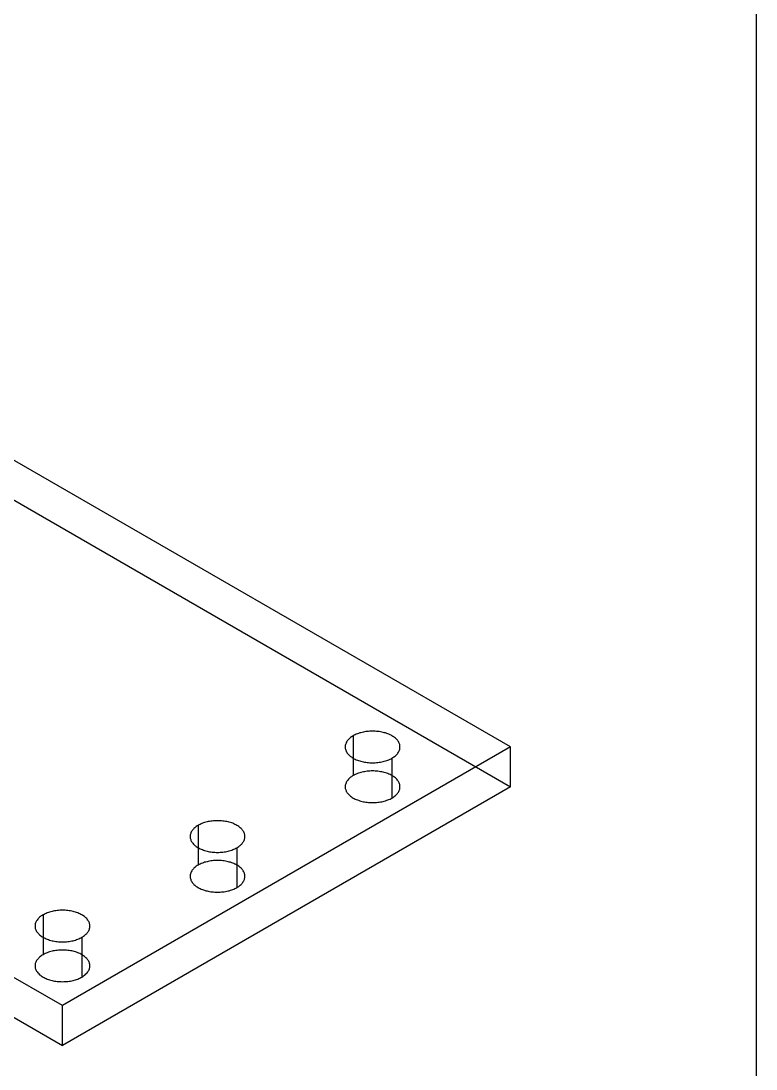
# Model space of a CAD drawing. Header units: inches. Extents: x 0.9 to 67.1, y 0.9 to 43.1.
# Drawn here: x 59.74 to 67.06, y 21.11 to 31.54 of the extents above; entities that cross this region are included whole.
import ezdxf

# ---------------------------------------------------------------- set-up
doc = ezdxf.new("R2010")
doc.units = ezdxf.units.IN
doc.header["$MEASUREMENT"] = 0

msp = doc.modelspace()

# ---------------------------------------------------------------- linework, layer by layer
at = {"layer": 'OUTLINE'}
for p, q in [((67.056, 43.056), (67.056, 0.944)), ((64.611, 24.318), (59.125, 27.485)), ((59.125, 27.089), (64.611, 23.922)), ((60.153, 21.744), (54.667, 24.912)), ((54.667, 24.516), (60.153, 21.348)), ((63.013, 24.405), (63.005, 24.399)), ((63.02, 24.411), (63.013, 24.405)), ((63.029, 24.418), (63.02, 24.411)), ((63.037, 24.423), (63.029, 24.418)), ((63.047, 24.429), (63.037, 24.423)), ((63.056, 24.434), (63.047, 24.429)), ((63.047, 24.429), (63.047, 24.033)), ((63.066, 24.439), (63.056, 24.434)), ((63.077, 24.444), (63.066, 24.439)), ((63.088, 24.449), (63.077, 24.444)), ((63.099, 24.453), (63.088, 24.449)), ((63.111, 24.457), (63.099, 24.453)), ((63.123, 24.46), (63.111, 24.457)), ((63.135, 24.463), (63.123, 24.46)), ((63.148, 24.466), (63.135, 24.463)), ((63.16, 24.468), (63.148, 24.466)), ((63.173, 24.47), (63.16, 24.468)), ((63.186, 24.472), (63.173, 24.47)), ((63.199, 24.473), (63.186, 24.472)), ((63.213, 24.474), (63.199, 24.473)), ((63.226, 24.475), (63.213, 24.474)), ((63.239, 24.475), (63.226, 24.475)), ((63.253, 24.475), (63.239, 24.475)), ((63.266, 24.474), (63.253, 24.475)), ((63.279, 24.473), (63.266, 24.474)), ((63.293, 24.472), (63.279, 24.473)), ((63.306, 24.47), (63.293, 24.472)), ((63.319, 24.468), (63.306, 24.47)), ((63.331, 24.466), (63.319, 24.468)), ((63.344, 24.463), (63.331, 24.466)), ((63.356, 24.46), (63.344, 24.463)), ((63.368, 24.457), (63.356, 24.46)), ((63.38, 24.453), (63.368, 24.457)), ((63.391, 24.449), (63.38, 24.453)), ((63.402, 24.444), (63.391, 24.449)), ((63.413, 24.439), (63.402, 24.444)), ((63.423, 24.434), (63.413, 24.439)), ((63.432, 24.429), (63.423, 24.434)), ((63.442, 24.423), (63.432, 24.429)), ((63.45, 24.418), (63.442, 24.423)), ((63.459, 24.411), (63.45, 24.418)), ((63.466, 24.405), (63.459, 24.411)), ((63.473, 24.399), (63.466, 24.405)), ((64.611, 24.318), (60.153, 21.744)), ((62.968, 24.333), (62.967, 24.325)), ((62.967, 24.325), (62.967, 24.318)), ((62.967, 24.318), (62.967, 24.31)), ((62.967, 24.31), (62.968, 24.302)), ((62.97, 24.341), (62.968, 24.333)), ((62.968, 24.302), (62.97, 24.295)), ((62.972, 24.348), (62.97, 24.341)), ((62.975, 24.356), (62.972, 24.348)), ((62.978, 24.363), (62.975, 24.356)), ((62.983, 24.371), (62.978, 24.363)), ((62.987, 24.378), (62.983, 24.371)), ((62.993, 24.385), (62.987, 24.378)), ((62.999, 24.392), (62.993, 24.385)), ((63.005, 24.399), (62.999, 24.392)), ((63.48, 24.392), (63.473, 24.399)), ((63.486, 24.385), (63.48, 24.392)), ((63.491, 24.378), (63.486, 24.385)), ((63.496, 24.371), (63.491, 24.378)), ((63.501, 24.363), (63.496, 24.371)), ((63.504, 24.356), (63.501, 24.363)), ((63.507, 24.348), (63.504, 24.356)), ((63.509, 24.341), (63.507, 24.348)), ((63.511, 24.333), (63.509, 24.341)), ((63.509, 24.295), (63.511, 24.302)), ((63.512, 24.325), (63.511, 24.333)), ((63.511, 24.302), (63.512, 24.31)), ((63.512, 24.318), (63.512, 24.325)), ((63.512, 24.31), (63.512, 24.318)), ((64.611, 23.922), (64.611, 24.318)), ((62.97, 24.295), (62.972, 24.287)), ((62.972, 24.287), (62.975, 24.279)), ((62.975, 24.279), (62.978, 24.272)), ((62.978, 24.272), (62.983, 24.265)), ((62.983, 24.265), (62.987, 24.257)), ((62.987, 24.257), (62.993, 24.25)), ((62.993, 24.25), (62.999, 24.243)), ((62.999, 24.243), (63.005, 24.237)), ((63.005, 24.237), (63.013, 24.23)), ((63.013, 24.23), (63.02, 24.224)), ((63.02, 24.224), (63.029, 24.218)), ((63.029, 24.218), (63.037, 24.212)), ((63.037, 24.212), (63.047, 24.206)), ((63.047, 24.206), (63.056, 24.201)), ((63.056, 24.201), (63.066, 24.196)), ((63.066, 24.196), (63.077, 24.191)), ((63.402, 24.191), (63.413, 24.196)), ((63.413, 24.196), (63.423, 24.201)), ((63.423, 24.201), (63.432, 24.206)), ((63.432, 24.206), (63.442, 24.212)), ((63.432, 24.206), (63.432, 23.81)), ((63.442, 24.212), (63.45, 24.218)), ((63.45, 24.218), (63.459, 24.224)), ((63.459, 24.224), (63.466, 24.23)), ((63.466, 24.23), (63.473, 24.237)), ((63.473, 24.237), (63.48, 24.243)), ((63.48, 24.243), (63.486, 24.25)), ((63.486, 24.25), (63.491, 24.257)), ((63.491, 24.257), (63.496, 24.265)), ((63.496, 24.265), (63.501, 24.272)), ((63.501, 24.272), (63.504, 24.279)), ((63.504, 24.279), (63.507, 24.287)), ((63.507, 24.287), (63.509, 24.295)), ((63.077, 24.191), (63.088, 24.187)), ((63.088, 24.187), (63.099, 24.183)), ((63.099, 24.183), (63.111, 24.179)), ((63.111, 24.179), (63.123, 24.175)), ((63.123, 24.175), (63.135, 24.172)), ((63.135, 24.172), (63.148, 24.169)), ((63.148, 24.169), (63.16, 24.167)), ((63.16, 24.167), (63.173, 24.165)), ((63.173, 24.165), (63.186, 24.163)), ((63.186, 24.163), (63.199, 24.162)), ((63.199, 24.162), (63.213, 24.161)), ((63.213, 24.161), (63.226, 24.16)), ((63.226, 24.16), (63.239, 24.16)), ((63.239, 24.16), (63.253, 24.16)), ((63.253, 24.16), (63.266, 24.161)), ((63.266, 24.161), (63.279, 24.162)), ((63.279, 24.162), (63.293, 24.163)), ((63.293, 24.163), (63.306, 24.165)), ((63.306, 24.165), (63.319, 24.167)), ((63.319, 24.167), (63.331, 24.169)), ((63.331, 24.169), (63.344, 24.172)), ((63.344, 24.172), (63.356, 24.175)), ((63.356, 24.175), (63.368, 24.179)), ((63.368, 24.179), (63.38, 24.183)), ((63.38, 24.183), (63.391, 24.187)), ((63.391, 24.187), (63.402, 24.191)), ((62.993, 23.989), (62.987, 23.982)), ((62.999, 23.996), (62.993, 23.989)), ((63.005, 24.003), (62.999, 23.996)), ((63.013, 24.009), (63.005, 24.003)), ((63.02, 24.016), (63.013, 24.009)), ((63.029, 24.022), (63.02, 24.016)), ((63.037, 24.027), (63.029, 24.022)), ((63.047, 24.033), (63.037, 24.027)), ((63.056, 24.038), (63.047, 24.033)), ((63.066, 24.043), (63.056, 24.038)), ((63.077, 24.048), (63.066, 24.043)), ((63.088, 24.053), (63.077, 24.048)), ((63.099, 24.057), (63.088, 24.053)), ((63.111, 24.061), (63.099, 24.057)), ((63.123, 24.064), (63.111, 24.061)), ((63.135, 24.067), (63.123, 24.064)), ((63.148, 24.07), (63.135, 24.067)), ((63.16, 24.072), (63.148, 24.07)), ((63.173, 24.074), (63.16, 24.072)), ((63.186, 24.076), (63.173, 24.074)), ((63.199, 24.077), (63.186, 24.076)), ((63.213, 24.078), (63.199, 24.077)), ((63.226, 24.079), (63.213, 24.078)), ((63.239, 24.079), (63.226, 24.079)), ((63.253, 24.079), (63.239, 24.079)), ((63.266, 24.078), (63.253, 24.079)), ((63.279, 24.077), (63.266, 24.078)), ((63.293, 24.076), (63.279, 24.077)), ((63.306, 24.074), (63.293, 24.076)), ((63.319, 24.072), (63.306, 24.074)), ((63.331, 24.07), (63.319, 24.072)), ((63.344, 24.067), (63.331, 24.07)), ((63.356, 24.064), (63.344, 24.067)), ((63.368, 24.061), (63.356, 24.064)), ((63.38, 24.057), (63.368, 24.061)), ((63.391, 24.053), (63.38, 24.057)), ((63.402, 24.048), (63.391, 24.053)), ((63.413, 24.043), (63.402, 24.048)), ((63.423, 24.038), (63.413, 24.043)), ((63.432, 24.033), (63.423, 24.038)), ((63.442, 24.027), (63.432, 24.033)), ((63.45, 24.022), (63.442, 24.027)), ((63.459, 24.016), (63.45, 24.022)), ((63.466, 24.009), (63.459, 24.016)), ((63.473, 24.003), (63.466, 24.009)), ((63.48, 23.996), (63.473, 24.003)), ((63.486, 23.989), (63.48, 23.996)), ((63.491, 23.982), (63.486, 23.989)), ((64.611, 23.922), (60.153, 21.348)), ((62.968, 23.937), (62.967, 23.929)), ((62.967, 23.929), (62.967, 23.922)), ((62.967, 23.922), (62.967, 23.914)), ((62.967, 23.914), (62.968, 23.906)), ((62.97, 23.945), (62.968, 23.937)), ((62.968, 23.906), (62.97, 23.899)), ((62.972, 23.952), (62.97, 23.945)), ((62.97, 23.899), (62.972, 23.891)), ((62.975, 23.96), (62.972, 23.952)), ((62.972, 23.891), (62.975, 23.883)), ((62.978, 23.967), (62.975, 23.96)), ((62.975, 23.883), (62.978, 23.876)), ((62.983, 23.975), (62.978, 23.967)), ((62.987, 23.982), (62.983, 23.975)), ((63.496, 23.975), (63.491, 23.982)), ((63.501, 23.967), (63.496, 23.975)), ((63.504, 23.96), (63.501, 23.967)), ((63.501, 23.876), (63.504, 23.883)), ((63.507, 23.952), (63.504, 23.96)), ((63.504, 23.883), (63.507, 23.891)), ((63.509, 23.945), (63.507, 23.952)), ((63.507, 23.891), (63.509, 23.899)), ((63.511, 23.937), (63.509, 23.945)), ((63.509, 23.899), (63.511, 23.906)), ((63.512, 23.929), (63.511, 23.937)), ((63.511, 23.906), (63.512, 23.914)), ((63.512, 23.922), (63.512, 23.929)), ((63.512, 23.914), (63.512, 23.922)), ((62.978, 23.876), (62.983, 23.869)), ((62.983, 23.869), (62.987, 23.861)), ((62.987, 23.861), (62.993, 23.854)), ((62.993, 23.854), (62.999, 23.847)), ((62.999, 23.847), (63.005, 23.841)), ((63.005, 23.841), (63.013, 23.834)), ((63.013, 23.834), (63.02, 23.828)), ((63.02, 23.828), (63.029, 23.822)), ((63.029, 23.822), (63.037, 23.816)), ((63.037, 23.816), (63.047, 23.81)), ((63.047, 23.81), (63.056, 23.805)), ((63.056, 23.805), (63.066, 23.8)), ((63.066, 23.8), (63.077, 23.795)), ((63.077, 23.795), (63.088, 23.791)), ((63.088, 23.791), (63.099, 23.787)), ((63.099, 23.787), (63.111, 23.783)), ((63.111, 23.783), (63.123, 23.779)), ((63.123, 23.779), (63.135, 23.776)), ((63.135, 23.776), (63.148, 23.773)), ((63.331, 23.773), (63.344, 23.776)), ((63.344, 23.776), (63.356, 23.779)), ((63.356, 23.779), (63.368, 23.783)), ((63.368, 23.783), (63.38, 23.787)), ((63.38, 23.787), (63.391, 23.791)), ((63.391, 23.791), (63.402, 23.795)), ((63.402, 23.795), (63.413, 23.8)), ((63.413, 23.8), (63.423, 23.805)), ((63.423, 23.805), (63.432, 23.81)), ((63.432, 23.81), (63.442, 23.816)), ((63.442, 23.816), (63.45, 23.822)), ((63.45, 23.822), (63.459, 23.828)), ((63.459, 23.828), (63.466, 23.834)), ((63.466, 23.834), (63.473, 23.841)), ((63.473, 23.841), (63.48, 23.847)), ((63.48, 23.847), (63.486, 23.854)), ((63.486, 23.854), (63.491, 23.861)), ((63.491, 23.861), (63.496, 23.869)), ((63.496, 23.869), (63.501, 23.876)), ((63.148, 23.773), (63.16, 23.771)), ((63.16, 23.771), (63.173, 23.769)), ((63.173, 23.769), (63.186, 23.767)), ((63.186, 23.767), (63.199, 23.766)), ((63.199, 23.766), (63.213, 23.765)), ((63.213, 23.765), (63.226, 23.764)), ((63.226, 23.764), (63.239, 23.764)), ((63.239, 23.764), (63.253, 23.764)), ((63.253, 23.764), (63.266, 23.765)), ((63.266, 23.765), (63.279, 23.766)), ((63.279, 23.766), (63.293, 23.767)), ((63.293, 23.767), (63.306, 23.769)), ((63.306, 23.769), (63.319, 23.771)), ((63.319, 23.771), (63.331, 23.773)), ((61.58, 23.569), (61.568, 23.566)), ((61.592, 23.572), (61.58, 23.569)), ((61.604, 23.575), (61.592, 23.572)), ((61.617, 23.577), (61.604, 23.575)), ((61.63, 23.58), (61.617, 23.577)), ((61.643, 23.581), (61.63, 23.58)), ((61.656, 23.583), (61.643, 23.581)), ((61.67, 23.583), (61.656, 23.583)), ((61.683, 23.584), (61.67, 23.583)), ((61.696, 23.584), (61.683, 23.584)), ((61.71, 23.584), (61.696, 23.584)), ((61.723, 23.583), (61.71, 23.584)), ((61.736, 23.583), (61.723, 23.583)), ((61.75, 23.581), (61.736, 23.583)), ((61.763, 23.58), (61.75, 23.581)), ((61.776, 23.577), (61.763, 23.58)), ((61.788, 23.575), (61.776, 23.577)), ((61.801, 23.572), (61.788, 23.575)), ((61.813, 23.569), (61.801, 23.572)), ((61.825, 23.566), (61.813, 23.569)), ((61.432, 23.465), (61.429, 23.457)), ((61.435, 23.472), (61.432, 23.465)), ((61.44, 23.48), (61.435, 23.472)), ((61.444, 23.487), (61.44, 23.48)), ((61.45, 23.494), (61.444, 23.487)), ((61.456, 23.501), (61.45, 23.494)), ((61.462, 23.508), (61.456, 23.501)), ((61.47, 23.514), (61.462, 23.508)), ((61.477, 23.521), (61.47, 23.514)), ((61.485, 23.527), (61.477, 23.521)), ((61.494, 23.533), (61.485, 23.527)), ((61.503, 23.538), (61.494, 23.533)), ((61.513, 23.543), (61.503, 23.538)), ((61.503, 23.538), (61.503, 23.142)), ((61.523, 23.548), (61.513, 23.543)), ((61.534, 23.553), (61.523, 23.548)), ((61.545, 23.558), (61.534, 23.553)), ((61.556, 23.562), (61.545, 23.558)), ((61.568, 23.566), (61.556, 23.562)), ((61.837, 23.562), (61.825, 23.566)), ((61.848, 23.558), (61.837, 23.562)), ((61.859, 23.553), (61.848, 23.558)), ((61.869, 23.548), (61.859, 23.553)), ((61.88, 23.543), (61.869, 23.548)), ((61.889, 23.538), (61.88, 23.543)), ((61.898, 23.533), (61.889, 23.538)), ((61.907, 23.527), (61.898, 23.533)), ((61.915, 23.521), (61.907, 23.527)), ((61.923, 23.514), (61.915, 23.521)), ((61.93, 23.508), (61.923, 23.514)), ((61.937, 23.501), (61.93, 23.508)), ((61.943, 23.494), (61.937, 23.501)), ((61.948, 23.487), (61.943, 23.494)), ((61.953, 23.48), (61.948, 23.487)), ((61.957, 23.472), (61.953, 23.48)), ((61.961, 23.465), (61.957, 23.472)), ((61.964, 23.457), (61.961, 23.465)), ((61.425, 23.442), (61.424, 23.434)), ((61.424, 23.434), (61.424, 23.427)), ((61.424, 23.427), (61.424, 23.419)), ((61.424, 23.419), (61.425, 23.411)), ((61.427, 23.45), (61.425, 23.442)), ((61.425, 23.411), (61.427, 23.404)), ((61.429, 23.457), (61.427, 23.45)), ((61.427, 23.404), (61.429, 23.396)), ((61.429, 23.396), (61.432, 23.388)), ((61.432, 23.388), (61.435, 23.381)), ((61.435, 23.381), (61.44, 23.374)), ((61.44, 23.374), (61.444, 23.366)), ((61.444, 23.366), (61.45, 23.359)), ((61.45, 23.359), (61.456, 23.352)), ((61.937, 23.352), (61.943, 23.359)), ((61.943, 23.359), (61.948, 23.366)), ((61.948, 23.366), (61.953, 23.374)), ((61.953, 23.374), (61.957, 23.381)), ((61.957, 23.381), (61.961, 23.388)), ((61.961, 23.388), (61.964, 23.396)), ((61.966, 23.45), (61.964, 23.457)), ((61.964, 23.396), (61.966, 23.404)), ((61.968, 23.442), (61.966, 23.45)), ((61.966, 23.404), (61.968, 23.411)), ((61.969, 23.434), (61.968, 23.442)), ((61.968, 23.411), (61.969, 23.419)), ((61.969, 23.427), (61.969, 23.434)), ((61.969, 23.419), (61.969, 23.427)), ((61.456, 23.352), (61.462, 23.346)), ((61.462, 23.346), (61.47, 23.339)), ((61.47, 23.339), (61.477, 23.333)), ((61.477, 23.333), (61.485, 23.327)), ((61.485, 23.327), (61.494, 23.321)), ((61.494, 23.321), (61.503, 23.315)), ((61.503, 23.315), (61.513, 23.31)), ((61.513, 23.31), (61.523, 23.305)), ((61.523, 23.305), (61.534, 23.3)), ((61.534, 23.3), (61.545, 23.296)), ((61.545, 23.296), (61.556, 23.292)), ((61.556, 23.292), (61.568, 23.288)), ((61.568, 23.288), (61.58, 23.284)), ((61.58, 23.284), (61.592, 23.281)), ((61.592, 23.281), (61.604, 23.278)), ((61.604, 23.278), (61.617, 23.276)), ((61.617, 23.276), (61.63, 23.274)), ((61.63, 23.274), (61.643, 23.272)), ((61.643, 23.272), (61.656, 23.271)), ((61.656, 23.271), (61.67, 23.27)), ((61.67, 23.27), (61.683, 23.269)), ((61.683, 23.269), (61.696, 23.269)), ((61.696, 23.269), (61.71, 23.269)), ((61.71, 23.269), (61.723, 23.27)), ((61.723, 23.27), (61.736, 23.271)), ((61.736, 23.271), (61.75, 23.272)), ((61.75, 23.272), (61.763, 23.274)), ((61.763, 23.274), (61.776, 23.276)), ((61.776, 23.276), (61.788, 23.278)), ((61.788, 23.278), (61.801, 23.281)), ((61.801, 23.281), (61.813, 23.284)), ((61.813, 23.284), (61.825, 23.288)), ((61.825, 23.288), (61.837, 23.292)), ((61.837, 23.292), (61.848, 23.296)), ((61.848, 23.296), (61.859, 23.3)), ((61.859, 23.3), (61.869, 23.305)), ((61.869, 23.305), (61.88, 23.31)), ((61.88, 23.31), (61.889, 23.315)), ((61.889, 23.315), (61.898, 23.321)), ((61.889, 23.315), (61.889, 22.919)), ((61.898, 23.321), (61.907, 23.327)), ((61.907, 23.327), (61.915, 23.333)), ((61.915, 23.333), (61.923, 23.339)), ((61.923, 23.339), (61.93, 23.346)), ((61.93, 23.346), (61.937, 23.352)), ((61.523, 23.153), (61.513, 23.147)), ((61.534, 23.157), (61.523, 23.153)), ((61.545, 23.162), (61.534, 23.157)), ((61.556, 23.166), (61.545, 23.162)), ((61.568, 23.17), (61.556, 23.166)), ((61.58, 23.173), (61.568, 23.17)), ((61.592, 23.176), (61.58, 23.173)), ((61.604, 23.179), (61.592, 23.176)), ((61.617, 23.181), (61.604, 23.179)), ((61.63, 23.184), (61.617, 23.181)), ((61.643, 23.185), (61.63, 23.184)), ((61.656, 23.187), (61.643, 23.185)), ((61.67, 23.188), (61.656, 23.187)), ((61.683, 23.188), (61.67, 23.188)), ((61.696, 23.188), (61.683, 23.188)), ((61.71, 23.188), (61.696, 23.188)), ((61.723, 23.188), (61.71, 23.188)), ((61.736, 23.187), (61.723, 23.188)), ((61.75, 23.185), (61.736, 23.187)), ((61.763, 23.184), (61.75, 23.185)), ((61.776, 23.181), (61.763, 23.184)), ((61.788, 23.179), (61.776, 23.181)), ((61.801, 23.176), (61.788, 23.179)), ((61.813, 23.173), (61.801, 23.176)), ((61.825, 23.17), (61.813, 23.173)), ((61.837, 23.166), (61.825, 23.17)), ((61.848, 23.162), (61.837, 23.166)), ((61.859, 23.157), (61.848, 23.162)), ((61.869, 23.153), (61.859, 23.157)), ((61.88, 23.147), (61.869, 23.153)), ((61.425, 23.046), (61.424, 23.038)), ((61.427, 23.054), (61.425, 23.046)), ((61.429, 23.061), (61.427, 23.054)), ((61.432, 23.069), (61.429, 23.061)), ((61.435, 23.076), (61.432, 23.069)), ((61.44, 23.084), (61.435, 23.076)), ((61.444, 23.091), (61.44, 23.084)), ((61.45, 23.098), (61.444, 23.091)), ((61.456, 23.105), (61.45, 23.098)), ((61.462, 23.112), (61.456, 23.105)), ((61.47, 23.118), (61.462, 23.112)), ((61.477, 23.125), (61.47, 23.118)), ((61.485, 23.131), (61.477, 23.125)), ((61.494, 23.137), (61.485, 23.131)), ((61.503, 23.142), (61.494, 23.137)), ((61.513, 23.147), (61.503, 23.142)), ((61.889, 23.142), (61.88, 23.147)), ((61.898, 23.137), (61.889, 23.142)), ((61.907, 23.131), (61.898, 23.137)), ((61.915, 23.125), (61.907, 23.131)), ((61.923, 23.118), (61.915, 23.125)), ((61.93, 23.112), (61.923, 23.118)), ((61.937, 23.105), (61.93, 23.112)), ((61.943, 23.098), (61.937, 23.105)), ((61.948, 23.091), (61.943, 23.098)), ((61.953, 23.084), (61.948, 23.091)), ((61.957, 23.076), (61.953, 23.084)), ((61.961, 23.069), (61.957, 23.076)), ((61.964, 23.061), (61.961, 23.069)), ((61.966, 23.054), (61.964, 23.061)), ((61.968, 23.046), (61.966, 23.054)), ((61.969, 23.038), (61.968, 23.046)), ((61.424, 23.038), (61.424, 23.031)), ((61.424, 23.031), (61.424, 23.023)), ((61.424, 23.023), (61.425, 23.015)), ((61.425, 23.015), (61.427, 23.008)), ((61.427, 23.008), (61.429, 23)), ((61.429, 23), (61.432, 22.992)), ((61.432, 22.992), (61.435, 22.985)), ((61.435, 22.985), (61.44, 22.978)), ((61.44, 22.978), (61.444, 22.97)), ((61.444, 22.97), (61.45, 22.963)), ((61.45, 22.963), (61.456, 22.957)), ((61.456, 22.957), (61.462, 22.95)), ((61.462, 22.95), (61.47, 22.943)), ((61.47, 22.943), (61.477, 22.937)), ((61.915, 22.937), (61.923, 22.943)), ((61.923, 22.943), (61.93, 22.95)), ((61.93, 22.95), (61.937, 22.957)), ((61.937, 22.957), (61.943, 22.963)), ((61.943, 22.963), (61.948, 22.97)), ((61.948, 22.97), (61.953, 22.978)), ((61.953, 22.978), (61.957, 22.985)), ((61.957, 22.985), (61.961, 22.992)), ((61.961, 22.992), (61.964, 23)), ((61.964, 23), (61.966, 23.008)), ((61.966, 23.008), (61.968, 23.015)), ((61.968, 23.015), (61.969, 23.023)), ((61.969, 23.031), (61.969, 23.038)), ((61.969, 23.023), (61.969, 23.031)), ((61.477, 22.937), (61.485, 22.931)), ((61.485, 22.931), (61.494, 22.925)), ((61.494, 22.925), (61.503, 22.919)), ((61.503, 22.919), (61.513, 22.914)), ((61.513, 22.914), (61.523, 22.909)), ((61.523, 22.909), (61.534, 22.904)), ((61.534, 22.904), (61.545, 22.9)), ((61.545, 22.9), (61.556, 22.896)), ((61.556, 22.896), (61.568, 22.892)), ((61.568, 22.892), (61.58, 22.888)), ((61.58, 22.888), (61.592, 22.885)), ((61.592, 22.885), (61.604, 22.882)), ((61.604, 22.882), (61.617, 22.88)), ((61.617, 22.88), (61.63, 22.878)), ((61.63, 22.878), (61.643, 22.876)), ((61.643, 22.876), (61.656, 22.875)), ((61.656, 22.875), (61.67, 22.874)), ((61.67, 22.874), (61.683, 22.873)), ((61.683, 22.873), (61.696, 22.873)), ((61.696, 22.873), (61.71, 22.873)), ((61.71, 22.873), (61.723, 22.874)), ((61.723, 22.874), (61.736, 22.875)), ((61.736, 22.875), (61.75, 22.876)), ((61.75, 22.876), (61.763, 22.878)), ((61.763, 22.878), (61.776, 22.88)), ((61.776, 22.88), (61.788, 22.882)), ((61.788, 22.882), (61.801, 22.885)), ((61.801, 22.885), (61.813, 22.888)), ((61.813, 22.888), (61.825, 22.892)), ((61.825, 22.892), (61.837, 22.896)), ((61.837, 22.896), (61.848, 22.9)), ((61.848, 22.9), (61.859, 22.904)), ((61.859, 22.904), (61.869, 22.909)), ((61.869, 22.909), (61.88, 22.914)), ((61.88, 22.914), (61.889, 22.919)), ((61.889, 22.919), (61.898, 22.925)), ((61.898, 22.925), (61.907, 22.931)), ((61.907, 22.931), (61.915, 22.937)), ((59.934, 22.63), (59.926, 22.623)), ((59.942, 22.636), (59.934, 22.63)), ((59.951, 22.642), (59.942, 22.636)), ((59.96, 22.647), (59.951, 22.642)), ((59.97, 22.652), (59.96, 22.647)), ((59.96, 22.647), (59.96, 22.251)), ((59.98, 22.658), (59.97, 22.652)), ((59.991, 22.662), (59.98, 22.658)), ((60.002, 22.667), (59.991, 22.662)), ((60.013, 22.671), (60.002, 22.667)), ((60.025, 22.675), (60.013, 22.671)), ((60.037, 22.678), (60.025, 22.675)), ((60.049, 22.681), (60.037, 22.678)), ((60.061, 22.684), (60.049, 22.681)), ((60.074, 22.687), (60.061, 22.684)), ((60.087, 22.689), (60.074, 22.687)), ((60.1, 22.69), (60.087, 22.689)), ((60.113, 22.692), (60.1, 22.69)), ((60.127, 22.693), (60.113, 22.692)), ((60.14, 22.693), (60.127, 22.693)), ((60.153, 22.693), (60.14, 22.693)), ((60.167, 22.693), (60.153, 22.693)), ((60.18, 22.693), (60.167, 22.693)), ((60.193, 22.692), (60.18, 22.693)), ((60.206, 22.69), (60.193, 22.692)), ((60.22, 22.689), (60.206, 22.69)), ((60.232, 22.687), (60.22, 22.689)), ((60.245, 22.684), (60.232, 22.687)), ((60.258, 22.681), (60.245, 22.684)), ((60.27, 22.678), (60.258, 22.681)), ((60.282, 22.675), (60.27, 22.678)), ((60.293, 22.671), (60.282, 22.675)), ((60.305, 22.667), (60.293, 22.671)), ((60.316, 22.662), (60.305, 22.667)), ((60.326, 22.658), (60.316, 22.662)), ((60.336, 22.652), (60.326, 22.658)), ((60.346, 22.647), (60.336, 22.652)), ((60.355, 22.642), (60.346, 22.647)), ((60.364, 22.636), (60.355, 22.642)), ((60.372, 22.63), (60.364, 22.636)), ((60.38, 22.623), (60.372, 22.63)), ((59.881, 22.544), (59.88, 22.536)), ((59.88, 22.536), (59.881, 22.528)), ((59.882, 22.551), (59.881, 22.544)), ((59.881, 22.528), (59.882, 22.52)), ((59.883, 22.559), (59.882, 22.551)), ((59.886, 22.567), (59.883, 22.559)), ((59.889, 22.574), (59.886, 22.567)), ((59.892, 22.582), (59.889, 22.574)), ((59.896, 22.589), (59.892, 22.582)), ((59.901, 22.596), (59.896, 22.589)), ((59.907, 22.603), (59.901, 22.596)), ((59.913, 22.61), (59.907, 22.603)), ((59.919, 22.617), (59.913, 22.61)), ((59.926, 22.623), (59.919, 22.617)), ((60.387, 22.617), (60.38, 22.623)), ((60.394, 22.61), (60.387, 22.617)), ((60.4, 22.603), (60.394, 22.61)), ((60.405, 22.596), (60.4, 22.603)), ((60.41, 22.589), (60.405, 22.596)), ((60.414, 22.582), (60.41, 22.589)), ((60.418, 22.574), (60.414, 22.582)), ((60.421, 22.567), (60.418, 22.574)), ((60.423, 22.559), (60.421, 22.567)), ((60.425, 22.551), (60.423, 22.559)), ((60.426, 22.544), (60.425, 22.551)), ((60.425, 22.52), (60.426, 22.528)), ((60.426, 22.536), (60.426, 22.544)), ((60.426, 22.528), (60.426, 22.536)), ((59.882, 22.52), (59.883, 22.513)), ((59.883, 22.513), (59.886, 22.505)), ((59.886, 22.505), (59.889, 22.498)), ((59.889, 22.498), (59.892, 22.49)), ((59.892, 22.49), (59.896, 22.483)), ((59.896, 22.483), (59.901, 22.476)), ((59.901, 22.476), (59.907, 22.468)), ((59.907, 22.468), (59.913, 22.462)), ((59.913, 22.462), (59.919, 22.455)), ((59.919, 22.455), (59.926, 22.448)), ((59.926, 22.448), (59.934, 22.442)), ((59.934, 22.442), (59.942, 22.436)), ((59.942, 22.436), (59.951, 22.43)), ((59.951, 22.43), (59.96, 22.424)), ((59.96, 22.424), (59.97, 22.419)), ((60.336, 22.419), (60.346, 22.424)), ((60.346, 22.424), (60.355, 22.43)), ((60.346, 22.424), (60.346, 22.028)), ((60.355, 22.43), (60.364, 22.436)), ((60.364, 22.436), (60.372, 22.442)), ((60.372, 22.442), (60.38, 22.448)), ((60.38, 22.448), (60.387, 22.455)), ((60.387, 22.455), (60.394, 22.462)), ((60.394, 22.462), (60.4, 22.468)), ((60.4, 22.468), (60.405, 22.476)), ((60.405, 22.476), (60.41, 22.483)), ((60.41, 22.483), (60.414, 22.49)), ((60.414, 22.49), (60.418, 22.498)), ((60.418, 22.498), (60.421, 22.505)), ((60.421, 22.505), (60.423, 22.513)), ((60.423, 22.513), (60.425, 22.52)), ((59.97, 22.419), (59.98, 22.414)), ((59.98, 22.414), (59.991, 22.409)), ((59.991, 22.409), (60.002, 22.405)), ((60.002, 22.405), (60.013, 22.401)), ((60.013, 22.401), (60.025, 22.397)), ((60.025, 22.397), (60.037, 22.393)), ((60.037, 22.393), (60.049, 22.39)), ((60.049, 22.39), (60.061, 22.388)), ((60.061, 22.388), (60.074, 22.385)), ((60.074, 22.385), (60.087, 22.383)), ((60.087, 22.383), (60.1, 22.381)), ((60.1, 22.381), (60.113, 22.38)), ((60.113, 22.38), (60.127, 22.379)), ((60.127, 22.379), (60.14, 22.378)), ((60.14, 22.378), (60.153, 22.378)), ((60.153, 22.378), (60.167, 22.378)), ((60.167, 22.378), (60.18, 22.379)), ((60.18, 22.379), (60.193, 22.38)), ((60.193, 22.38), (60.206, 22.381)), ((60.206, 22.381), (60.22, 22.383)), ((60.22, 22.383), (60.232, 22.385)), ((60.232, 22.385), (60.245, 22.388)), ((60.245, 22.388), (60.258, 22.39)), ((60.258, 22.39), (60.27, 22.393)), ((60.27, 22.393), (60.282, 22.397)), ((60.282, 22.397), (60.293, 22.401)), ((60.293, 22.401), (60.305, 22.405)), ((60.305, 22.405), (60.316, 22.409)), ((60.316, 22.409), (60.326, 22.414)), ((60.326, 22.414), (60.336, 22.419)), ((59.913, 22.214), (59.907, 22.207)), ((59.919, 22.221), (59.913, 22.214)), ((59.926, 22.227), (59.919, 22.221)), ((59.934, 22.234), (59.926, 22.227)), ((59.942, 22.24), (59.934, 22.234)), ((59.951, 22.246), (59.942, 22.24)), ((59.96, 22.251), (59.951, 22.246)), ((59.97, 22.257), (59.96, 22.251)), ((59.98, 22.262), (59.97, 22.257)), ((59.991, 22.266), (59.98, 22.262)), ((60.002, 22.271), (59.991, 22.266)), ((60.013, 22.275), (60.002, 22.271)), ((60.025, 22.279), (60.013, 22.275)), ((60.037, 22.282), (60.025, 22.279)), ((60.049, 22.285), (60.037, 22.282)), ((60.061, 22.288), (60.049, 22.285)), ((60.074, 22.291), (60.061, 22.288)), ((60.087, 22.293), (60.074, 22.291)), ((60.1, 22.294), (60.087, 22.293)), ((60.113, 22.296), (60.1, 22.294)), ((60.127, 22.297), (60.113, 22.296)), ((60.14, 22.297), (60.127, 22.297)), ((60.153, 22.297), (60.14, 22.297)), ((60.167, 22.297), (60.153, 22.297)), ((60.18, 22.297), (60.167, 22.297)), ((60.193, 22.296), (60.18, 22.297)), ((60.206, 22.294), (60.193, 22.296)), ((60.22, 22.293), (60.206, 22.294)), ((60.232, 22.291), (60.22, 22.293)), ((60.245, 22.288), (60.232, 22.291)), ((60.258, 22.285), (60.245, 22.288)), ((60.27, 22.282), (60.258, 22.285)), ((60.282, 22.279), (60.27, 22.282)), ((60.293, 22.275), (60.282, 22.279)), ((60.305, 22.271), (60.293, 22.275)), ((60.316, 22.266), (60.305, 22.271)), ((60.326, 22.262), (60.316, 22.266)), ((60.336, 22.257), (60.326, 22.262)), ((60.346, 22.251), (60.336, 22.257)), ((60.355, 22.246), (60.346, 22.251)), ((60.364, 22.24), (60.355, 22.246)), ((60.372, 22.234), (60.364, 22.24)), ((60.38, 22.227), (60.372, 22.234)), ((60.387, 22.221), (60.38, 22.227)), ((60.394, 22.214), (60.387, 22.221)), ((60.4, 22.207), (60.394, 22.214)), ((59.881, 22.148), (59.88, 22.14)), ((59.88, 22.14), (59.881, 22.132)), ((59.882, 22.155), (59.881, 22.148)), ((59.881, 22.132), (59.882, 22.124)), ((59.883, 22.163), (59.882, 22.155)), ((59.882, 22.124), (59.883, 22.117)), ((59.886, 22.171), (59.883, 22.163)), ((59.883, 22.117), (59.886, 22.109)), ((59.889, 22.178), (59.886, 22.171)), ((59.886, 22.109), (59.889, 22.102)), ((59.892, 22.186), (59.889, 22.178)), ((59.896, 22.193), (59.892, 22.186)), ((59.901, 22.2), (59.896, 22.193)), ((59.907, 22.207), (59.901, 22.2)), ((60.405, 22.2), (60.4, 22.207)), ((60.41, 22.193), (60.405, 22.2)), ((60.414, 22.186), (60.41, 22.193)), ((60.418, 22.178), (60.414, 22.186)), ((60.421, 22.171), (60.418, 22.178)), ((60.418, 22.102), (60.421, 22.109)), ((60.423, 22.163), (60.421, 22.171)), ((60.421, 22.109), (60.423, 22.117)), ((60.425, 22.155), (60.423, 22.163)), ((60.423, 22.117), (60.425, 22.124)), ((60.426, 22.148), (60.425, 22.155)), ((60.425, 22.124), (60.426, 22.132)), ((60.426, 22.14), (60.426, 22.148)), ((60.426, 22.132), (60.426, 22.14)), ((59.889, 22.102), (59.892, 22.094)), ((59.892, 22.094), (59.896, 22.087)), ((59.896, 22.087), (59.901, 22.08)), ((59.901, 22.08), (59.907, 22.072)), ((59.907, 22.072), (59.913, 22.066)), ((59.913, 22.066), (59.919, 22.059)), ((59.919, 22.059), (59.926, 22.052)), ((59.926, 22.052), (59.934, 22.046)), ((59.934, 22.046), (59.942, 22.04)), ((59.942, 22.04), (59.951, 22.034)), ((59.951, 22.034), (59.96, 22.028)), ((59.96, 22.028), (59.97, 22.023)), ((59.97, 22.023), (59.98, 22.018)), ((59.98, 22.018), (59.991, 22.013)), ((59.991, 22.013), (60.002, 22.009)), ((60.002, 22.009), (60.013, 22.005)), ((60.013, 22.005), (60.025, 22.001)), ((60.282, 22.001), (60.293, 22.005)), ((60.293, 22.005), (60.305, 22.009)), ((60.305, 22.009), (60.316, 22.013)), ((60.316, 22.013), (60.326, 22.018)), ((60.326, 22.018), (60.336, 22.023)), ((60.336, 22.023), (60.346, 22.028)), ((60.346, 22.028), (60.355, 22.034)), ((60.355, 22.034), (60.364, 22.04)), ((60.364, 22.04), (60.372, 22.046)), ((60.372, 22.046), (60.38, 22.052)), ((60.38, 22.052), (60.387, 22.059)), ((60.387, 22.059), (60.394, 22.066)), ((60.394, 22.066), (60.4, 22.072)), ((60.4, 22.072), (60.405, 22.08)), ((60.405, 22.08), (60.41, 22.087)), ((60.41, 22.087), (60.414, 22.094)), ((60.414, 22.094), (60.418, 22.102)), ((60.025, 22.001), (60.037, 21.997)), ((60.037, 21.997), (60.049, 21.994)), ((60.049, 21.994), (60.061, 21.992)), ((60.061, 21.992), (60.074, 21.989)), ((60.074, 21.989), (60.087, 21.987)), ((60.087, 21.987), (60.1, 21.985)), ((60.1, 21.985), (60.113, 21.984)), ((60.113, 21.984), (60.127, 21.983)), ((60.127, 21.983), (60.14, 21.983)), ((60.14, 21.983), (60.153, 21.982)), ((60.153, 21.982), (60.167, 21.983)), ((60.167, 21.983), (60.18, 21.983)), ((60.18, 21.983), (60.193, 21.984)), ((60.193, 21.984), (60.206, 21.985)), ((60.206, 21.985), (60.22, 21.987)), ((60.22, 21.987), (60.232, 21.989)), ((60.232, 21.989), (60.245, 21.992)), ((60.245, 21.992), (60.258, 21.994)), ((60.258, 21.994), (60.27, 21.997)), ((60.27, 21.997), (60.282, 22.001)), ((60.153, 21.348), (60.153, 21.744))]:
    msp.add_line(p, q, dxfattribs=at)

doc.saveas('drawing.dxf')
